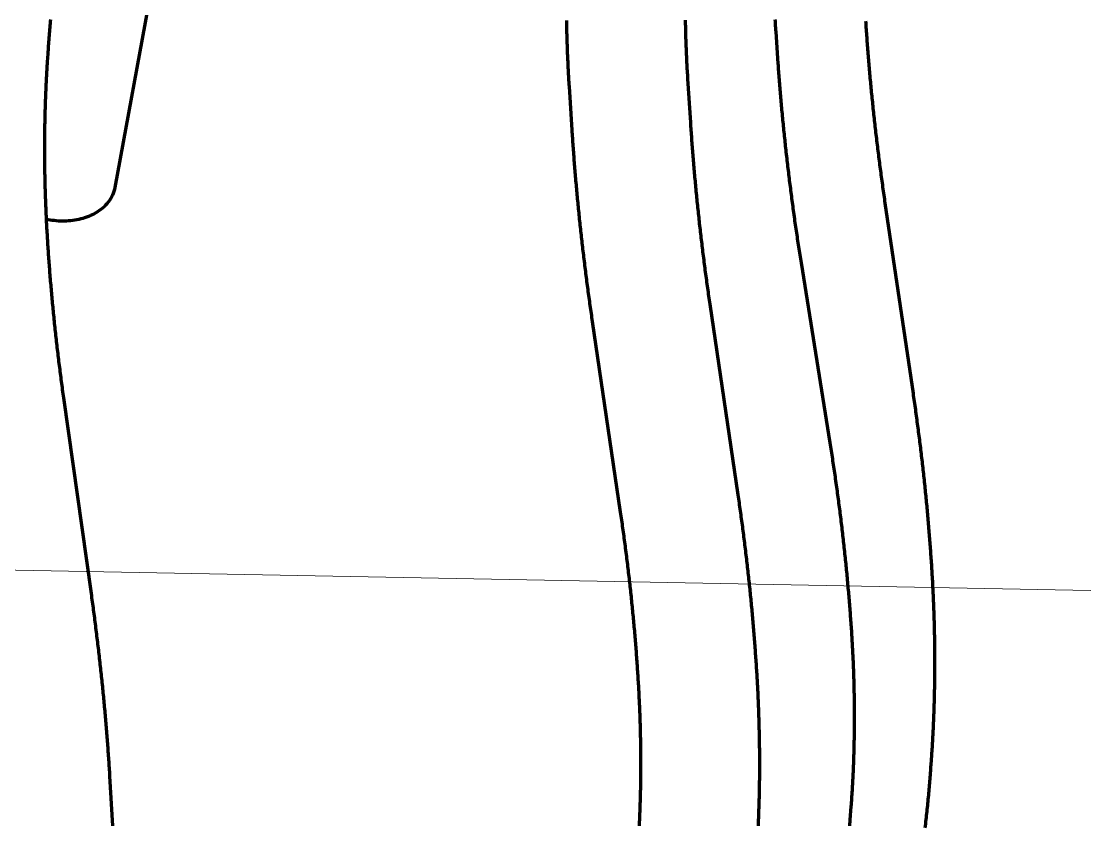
# Model space of a CAD drawing. Header units: millimetres. Extents: x 0 to 841, y 0 to 594.
# Drawn here: x 224.1 to 266.16, y 331.25 to 363.06 of the extents above; entities that cross this region are included whole.
import ezdxf

# ---------------------------------------------------------------- set-up
doc = ezdxf.new("R2010")
doc.units = ezdxf.units.MM
doc.layers.add('01-VISIBLE', color=7, linetype='CONTINUOUS', lineweight=70)
doc.layers.add('08-FINA', color=5, linetype='CONTINUOUS', lineweight=18)

msp = doc.modelspace()

# ---------------------------------------------------------------- linework, layer by layer
at = {"layer": '01-VISIBLE'}
for p, q in [((229.836, 367.548), (227.802, 356.491)), ((254.039, 361.394), (253.952, 362.641)), ((225.143, 361.769), (225.123, 361.462)), ((250.578, 359.061), (250.467, 360.787)), ((245.888, 358.76), (245.777, 360.485)), ((259.385, 348.338), (258.274, 355.872)), ((225.123, 354.474), (225.124, 354.467)), ((256.093, 346.396), (254.954, 353.512)), ((252.455, 344.337), (251.345, 351.871)), ((247.805, 343.652), (246.695, 351.185)), ((225.764, 348.178), (226.857, 340.429)), ((260.114, 341.487), (260.114, 341.494)), ((256.928, 339.196), (256.927, 339.203)), ((253.185, 337.487), (253.184, 337.494)), ((248.494, 337.185), (248.494, 337.192)), ((260.087, 333.659), (260.114, 334.042)), ((227.591, 333.217), (227.711, 331.252)), ((256.887, 331.483), (256.927, 332.008))]:
    msp.add_line(p, q, dxfattribs=at)
for points in [[(225.251, 363.138), (225.244, 363.058), (225.237, 362.977), (225.229, 362.897), (225.222, 362.816), (225.216, 362.736), (225.209, 362.655), (225.202, 362.575), (225.196, 362.494), (225.189, 362.414), (225.183, 362.333), (225.177, 362.252), (225.171, 362.172), (225.165, 362.091), (225.159, 362.011), (225.154, 361.93), (225.148, 361.849), (225.143, 361.769)], [(245.777, 360.485), (245.771, 360.567), (245.766, 360.648), (245.762, 360.73), (245.757, 360.811), (245.752, 360.893), (245.747, 360.975), (245.743, 361.056), (245.739, 361.138), (245.734, 361.219), (245.73, 361.301), (245.726, 361.382), (245.723, 361.464), (245.719, 361.546), (245.715, 361.627), (245.712, 361.709), (245.709, 361.791), (245.705, 361.872), (245.702, 361.954), (245.699, 362.036), (245.697, 362.117), (245.694, 362.199), (245.691, 362.281), (245.689, 362.362), (245.687, 362.444), (245.684, 362.526), (245.682, 362.607), (245.68, 362.689), (245.679, 362.771), (245.677, 362.852), (245.675, 362.934), (245.674, 363.016), (245.673, 363.097)], [(250.467, 360.787), (250.462, 360.867), (250.457, 360.947), (250.452, 361.027), (250.447, 361.107), (250.443, 361.187), (250.438, 361.267), (250.434, 361.347), (250.43, 361.427), (250.426, 361.507), (250.422, 361.587), (250.418, 361.668), (250.415, 361.748), (250.411, 361.828), (250.408, 361.908), (250.404, 361.988), (250.401, 362.068), (250.398, 362.148), (250.395, 362.229), (250.393, 362.309), (250.39, 362.389), (250.388, 362.469), (250.385, 362.549), (250.383, 362.63), (250.381, 362.71), (250.379, 362.79), (250.378, 362.87), (250.376, 362.95), (250.374, 363.031), (250.373, 363.111)], [(253.952, 362.641), (253.946, 362.722), (253.94, 362.804), (253.935, 362.885), (253.93, 362.967), (253.925, 363.048), (253.92, 363.129)], [(258.274, 355.872), (258.262, 355.951), (258.251, 356.031), (258.239, 356.11), (258.228, 356.19), (258.216, 356.269), (258.205, 356.349), (258.194, 356.428), (258.183, 356.508), (258.171, 356.588), (258.16, 356.667), (258.149, 356.747), (258.138, 356.826), (258.128, 356.906), (258.117, 356.986), (258.106, 357.065), (258.095, 357.145), (258.085, 357.225), (258.074, 357.304), (258.064, 357.384), (258.053, 357.464), (258.043, 357.543), (258.033, 357.623), (258.023, 357.703), (258.013, 357.783), (258.003, 357.862), (257.993, 357.942), (257.983, 358.022), (257.973, 358.102), (257.963, 358.181), (257.954, 358.261), (257.944, 358.341), (257.934, 358.421), (257.925, 358.501), (257.916, 358.58), (257.906, 358.66), (257.897, 358.74), (257.888, 358.82), (257.879, 358.9), (257.87, 358.98), (257.861, 359.059), (257.852, 359.139), (257.843, 359.219), (257.834, 359.299), (257.826, 359.379), (257.817, 359.459), (257.809, 359.539), (257.8, 359.619), (257.792, 359.699), (257.783, 359.779), (257.775, 359.859), (257.767, 359.939), (257.759, 360.018), (257.751, 360.098), (257.743, 360.178), (257.735, 360.258), (257.727, 360.338), (257.72, 360.418), (257.712, 360.498), (257.704, 360.578), (257.697, 360.658), (257.69, 360.738), (257.682, 360.818), (257.675, 360.899), (257.668, 360.979), (257.661, 361.059), (257.654, 361.139), (257.647, 361.219), (257.64, 361.299), (257.633, 361.379), (257.626, 361.459), (257.619, 361.539), (257.613, 361.619), (257.606, 361.699), (257.6, 361.779), (257.594, 361.859), (257.587, 361.94), (257.581, 362.02), (257.575, 362.1), (257.569, 362.18), (257.563, 362.26), (257.557, 362.34), (257.551, 362.42), (257.546, 362.501), (257.54, 362.581), (257.534, 362.661), (257.529, 362.741), (257.523, 362.821), (257.518, 362.902), (257.513, 362.982), (257.508, 363.062)], [(225.123, 361.462), (225.117, 361.381), (225.112, 361.301), (225.107, 361.221), (225.103, 361.141), (225.098, 361.061), (225.093, 360.98), (225.089, 360.9), (225.084, 360.82), (225.08, 360.739), (225.076, 360.659), (225.072, 360.579), (225.069, 360.499), (225.065, 360.418), (225.061, 360.338), (225.058, 360.258), (225.055, 360.177), (225.051, 360.097), (225.048, 360.017), (225.045, 359.937), (225.043, 359.856), (225.04, 359.776), (225.037, 359.696), (225.035, 359.615), (225.033, 359.535), (225.031, 359.454), (225.029, 359.374), (225.027, 359.294), (225.025, 359.213), (225.023, 359.133), (225.022, 359.053), (225.02, 358.972), (225.019, 358.892), (225.018, 358.812), (225.016, 358.731), (225.016, 358.651), (225.015, 358.571), (225.014, 358.49), (225.013, 358.41), (225.013, 358.329), (225.013, 358.249), (225.012, 358.169), (225.012, 358.088), (225.012, 358.008), (225.012, 357.928), (225.012, 357.847), (225.013, 357.767), (225.013, 357.686), (225.014, 357.606), (225.015, 357.526), (225.015, 357.445), (225.016, 357.365), (225.017, 357.285), (225.018, 357.204), (225.02, 357.124), (225.021, 357.043), (225.023, 356.963), (225.024, 356.883), (225.026, 356.802), (225.028, 356.722), (225.03, 356.642), (225.032, 356.561), (225.034, 356.481), (225.036, 356.401), (225.038, 356.32), (225.041, 356.24), (225.044, 356.16), (225.046, 356.079), (225.049, 355.999), (225.052, 355.919), (225.055, 355.838), (225.058, 355.758), (225.061, 355.678), (225.065, 355.597), (225.068, 355.517), (225.072, 355.437), (225.076, 355.357), (225.079, 355.276), (225.083, 355.196), (225.087, 355.116), (225.091, 355.035), (225.096, 354.955), (225.1, 354.875), (225.104, 354.795), (225.109, 354.714), (225.114, 354.634), (225.118, 354.554), (225.123, 354.474)], [(254.954, 353.512), (254.941, 353.591), (254.929, 353.67), (254.916, 353.749), (254.904, 353.828), (254.891, 353.908), (254.879, 353.987), (254.867, 354.066), (254.854, 354.145), (254.842, 354.225), (254.83, 354.304), (254.818, 354.383), (254.806, 354.462), (254.795, 354.542), (254.783, 354.621), (254.771, 354.7), (254.759, 354.78), (254.748, 354.859), (254.736, 354.938), (254.725, 355.018), (254.713, 355.097), (254.702, 355.177), (254.691, 355.256), (254.68, 355.335), (254.669, 355.415), (254.658, 355.494), (254.647, 355.574), (254.636, 355.653), (254.625, 355.732), (254.614, 355.812), (254.604, 355.891), (254.593, 355.971), (254.582, 356.05), (254.572, 356.13), (254.561, 356.209), (254.551, 356.289), (254.541, 356.368), (254.531, 356.448), (254.521, 356.527), (254.51, 356.607), (254.5, 356.686), (254.491, 356.766), (254.481, 356.846), (254.471, 356.925), (254.461, 357.005), (254.452, 357.084), (254.442, 357.164), (254.432, 357.244), (254.423, 357.323), (254.414, 357.403), (254.404, 357.483), (254.395, 357.562), (254.386, 357.642), (254.377, 357.721), (254.368, 357.801), (254.359, 357.881), (254.35, 357.961), (254.341, 358.04), (254.333, 358.12), (254.324, 358.2), (254.315, 358.279), (254.307, 358.359), (254.299, 358.439), (254.29, 358.519), (254.282, 358.598), (254.274, 358.678), (254.266, 358.758), (254.258, 358.838), (254.25, 358.917), (254.242, 358.997), (254.234, 359.077), (254.226, 359.157), (254.218, 359.237), (254.211, 359.316), (254.203, 359.396), (254.196, 359.476), (254.188, 359.556), (254.181, 359.636), (254.174, 359.716), (254.167, 359.795), (254.16, 359.875), (254.152, 359.955), (254.146, 360.035), (254.139, 360.115), (254.132, 360.195), (254.125, 360.275), (254.119, 360.355), (254.112, 360.435), (254.105, 360.514), (254.099, 360.594), (254.093, 360.674), (254.086, 360.754), (254.08, 360.834), (254.074, 360.914), (254.068, 360.994), (254.062, 361.074), (254.056, 361.154), (254.05, 361.234), (254.045, 361.314), (254.039, 361.394)], [(251.345, 351.871), (251.333, 351.95), (251.321, 352.03), (251.31, 352.109), (251.298, 352.189), (251.287, 352.268), (251.275, 352.348), (251.264, 352.428), (251.253, 352.507), (251.242, 352.587), (251.231, 352.666), (251.22, 352.746), (251.209, 352.826), (251.198, 352.905), (251.187, 352.985), (251.176, 353.064), (251.166, 353.144), (251.155, 353.224), (251.145, 353.303), (251.134, 353.383), (251.124, 353.463), (251.114, 353.543), (251.103, 353.622), (251.093, 353.702), (251.083, 353.782), (251.073, 353.861), (251.063, 353.941), (251.053, 354.021), (251.043, 354.101), (251.034, 354.181), (251.024, 354.26), (251.014, 354.34), (251.005, 354.42), (250.995, 354.5), (250.986, 354.58), (250.977, 354.659), (250.967, 354.739), (250.958, 354.819), (250.949, 354.899), (250.94, 354.979), (250.931, 355.059), (250.922, 355.138), (250.913, 355.218), (250.905, 355.298), (250.896, 355.378), (250.887, 355.458), (250.879, 355.538), (250.87, 355.618), (250.862, 355.698), (250.854, 355.778), (250.846, 355.858), (250.837, 355.938), (250.829, 356.018), (250.821, 356.098), (250.813, 356.178), (250.805, 356.258), (250.798, 356.338), (250.79, 356.418), (250.782, 356.498), (250.775, 356.578), (250.767, 356.658), (250.76, 356.738), (250.753, 356.818), (250.745, 356.898), (250.738, 356.978), (250.731, 357.058), (250.724, 357.138), (250.717, 357.218), (250.71, 357.298), (250.703, 357.378), (250.697, 357.458), (250.69, 357.538), (250.683, 357.618), (250.677, 357.698), (250.67, 357.779), (250.664, 357.859), (250.658, 357.939), (250.651, 358.019), (250.645, 358.099), (250.639, 358.179), (250.633, 358.259), (250.627, 358.339), (250.622, 358.42), (250.616, 358.5), (250.61, 358.58), (250.605, 358.66), (250.599, 358.74), (250.594, 358.821), (250.588, 358.901), (250.583, 358.981), (250.578, 359.061)], [(246.695, 351.185), (246.683, 351.265), (246.672, 351.344), (246.66, 351.423), (246.648, 351.503), (246.637, 351.582), (246.626, 351.662), (246.614, 351.741), (246.603, 351.82), (246.592, 351.9), (246.581, 351.979), (246.57, 352.059), (246.559, 352.138), (246.548, 352.218), (246.537, 352.297), (246.527, 352.377), (246.516, 352.456), (246.505, 352.536), (246.495, 352.615), (246.484, 352.695), (246.474, 352.774), (246.463, 352.854), (246.453, 352.933), (246.443, 353.013), (246.433, 353.092), (246.423, 353.172), (246.413, 353.251), (246.403, 353.331), (246.393, 353.411), (246.383, 353.49), (246.373, 353.57), (246.364, 353.649), (246.354, 353.729), (246.344, 353.809), (246.335, 353.888), (246.325, 353.968), (246.316, 354.048), (246.307, 354.127), (246.298, 354.207), (246.288, 354.287), (246.279, 354.366), (246.27, 354.446), (246.261, 354.526), (246.253, 354.605), (246.244, 354.685), (246.235, 354.765), (246.226, 354.845), (246.218, 354.924), (246.209, 355.004), (246.201, 355.084), (246.192, 355.164), (246.184, 355.243), (246.176, 355.323), (246.168, 355.403), (246.159, 355.483), (246.151, 355.563), (246.143, 355.642), (246.135, 355.722), (246.128, 355.802), (246.12, 355.882), (246.112, 355.962), (246.104, 356.042), (246.097, 356.121), (246.089, 356.201), (246.082, 356.281), (246.075, 356.361), (246.067, 356.441), (246.06, 356.521), (246.053, 356.601), (246.046, 356.68), (246.039, 356.76), (246.032, 356.84), (246.025, 356.92), (246.018, 357), (246.012, 357.08), (246.005, 357.16), (245.999, 357.24), (245.992, 357.32), (245.986, 357.4), (245.979, 357.48), (245.973, 357.56), (245.967, 357.64), (245.961, 357.72), (245.955, 357.8), (245.949, 357.88), (245.943, 357.96), (245.937, 358.04), (245.931, 358.12), (245.925, 358.2), (245.92, 358.28), (245.914, 358.36), (245.909, 358.44), (245.903, 358.52), (245.898, 358.6), (245.893, 358.68), (245.888, 358.76)], [(227.802, 356.491), (227.785, 356.412), (227.762, 356.334), (227.735, 356.257), (227.704, 356.183), (227.668, 356.11), (227.627, 356.04), (227.583, 355.972), (227.535, 355.907), (227.483, 355.844), (227.429, 355.785), (227.371, 355.728), (227.311, 355.674), (227.248, 355.623), (227.183, 355.574), (227.115, 355.529), (227.046, 355.486), (226.976, 355.447), (226.904, 355.41), (226.83, 355.376), (226.755, 355.344), (226.68, 355.315), (226.603, 355.289), (226.526, 355.265), (226.447, 355.244), (226.369, 355.225), (226.289, 355.209), (226.209, 355.195), (226.129, 355.183), (226.049, 355.174), (225.968, 355.167), (225.887, 355.162), (225.806, 355.159), (225.725, 355.159), (225.644, 355.16), (225.563, 355.164), (225.482, 355.17), (225.402, 355.178), (225.321, 355.188), (225.241, 355.2), (225.161, 355.214), (225.082, 355.23)], [(225.124, 354.467), (225.129, 354.387), (225.134, 354.307), (225.139, 354.227), (225.144, 354.147), (225.149, 354.067), (225.155, 353.988), (225.16, 353.908), (225.166, 353.828), (225.171, 353.748), (225.177, 353.668), (225.183, 353.588), (225.189, 353.508), (225.195, 353.429), (225.201, 353.349), (225.207, 353.269), (225.213, 353.189), (225.219, 353.109), (225.226, 353.03), (225.232, 352.95), (225.239, 352.87), (225.245, 352.79), (225.252, 352.711), (225.259, 352.631), (225.266, 352.551), (225.272, 352.471), (225.279, 352.392), (225.287, 352.312), (225.294, 352.232), (225.301, 352.152), (225.308, 352.073), (225.316, 351.993), (225.323, 351.913), (225.331, 351.834), (225.339, 351.754), (225.346, 351.674), (225.354, 351.595), (225.362, 351.515), (225.37, 351.435), (225.378, 351.356), (225.386, 351.276), (225.395, 351.196), (225.403, 351.117), (225.411, 351.037), (225.42, 350.958), (225.428, 350.878), (225.437, 350.799), (225.446, 350.719), (225.454, 350.639), (225.463, 350.56), (225.472, 350.48), (225.481, 350.401), (225.49, 350.321), (225.499, 350.242), (225.509, 350.162), (225.518, 350.083), (225.527, 350.003), (225.537, 349.924), (225.546, 349.844), (225.556, 349.765), (225.566, 349.685), (225.575, 349.606), (225.585, 349.527), (225.595, 349.447), (225.605, 349.368), (225.615, 349.288), (225.625, 349.209), (225.636, 349.13), (225.646, 349.05), (225.656, 348.971), (225.667, 348.891), (225.677, 348.812), (225.688, 348.733), (225.699, 348.653), (225.709, 348.574), (225.72, 348.495), (225.731, 348.415), (225.742, 348.336), (225.753, 348.257), (225.764, 348.178)], [(260.114, 341.494), (260.109, 341.574), (260.103, 341.654), (260.098, 341.734), (260.093, 341.814), (260.087, 341.894), (260.082, 341.974), (260.076, 342.053), (260.07, 342.133), (260.064, 342.213), (260.059, 342.293), (260.053, 342.373), (260.046, 342.453), (260.04, 342.532), (260.034, 342.612), (260.028, 342.692), (260.021, 342.772), (260.015, 342.852), (260.008, 342.931), (260.002, 343.011), (259.995, 343.091), (259.988, 343.171), (259.981, 343.25), (259.975, 343.33), (259.968, 343.41), (259.96, 343.49), (259.953, 343.569), (259.946, 343.649), (259.939, 343.729), (259.931, 343.809), (259.924, 343.888), (259.916, 343.968), (259.909, 344.048), (259.901, 344.127), (259.893, 344.207), (259.885, 344.287), (259.877, 344.366), (259.869, 344.446), (259.861, 344.526), (259.853, 344.605), (259.845, 344.685), (259.836, 344.764), (259.828, 344.844), (259.819, 344.924), (259.811, 345.003), (259.802, 345.083), (259.794, 345.162), (259.785, 345.242), (259.776, 345.322), (259.767, 345.401), (259.758, 345.481), (259.749, 345.56), (259.74, 345.64), (259.731, 345.719), (259.721, 345.799), (259.712, 345.878), (259.702, 345.958), (259.693, 346.037), (259.683, 346.117), (259.674, 346.196), (259.664, 346.276), (259.654, 346.355), (259.644, 346.434), (259.634, 346.514), (259.624, 346.593), (259.614, 346.673), (259.604, 346.752), (259.593, 346.831), (259.583, 346.911), (259.573, 346.99), (259.562, 347.07), (259.552, 347.149), (259.541, 347.228), (259.53, 347.308), (259.52, 347.387), (259.509, 347.466), (259.498, 347.545), (259.487, 347.625), (259.476, 347.704), (259.465, 347.783), (259.453, 347.863), (259.442, 347.942), (259.431, 348.021), (259.419, 348.1), (259.408, 348.179), (259.396, 348.259), (259.385, 348.338)], [(256.927, 339.203), (256.922, 339.283), (256.916, 339.364), (256.91, 339.444), (256.904, 339.524), (256.898, 339.605), (256.892, 339.685), (256.886, 339.765), (256.88, 339.845), (256.873, 339.926), (256.867, 340.006), (256.86, 340.086), (256.854, 340.166), (256.847, 340.246), (256.84, 340.327), (256.833, 340.407), (256.826, 340.487), (256.819, 340.567), (256.812, 340.647), (256.805, 340.727), (256.798, 340.808), (256.791, 340.888), (256.783, 340.968), (256.776, 341.048), (256.768, 341.128), (256.76, 341.208), (256.753, 341.288), (256.745, 341.369), (256.737, 341.449), (256.729, 341.529), (256.721, 341.609), (256.713, 341.689), (256.704, 341.769), (256.696, 341.849), (256.688, 341.929), (256.679, 342.009), (256.671, 342.089), (256.662, 342.169), (256.653, 342.249), (256.644, 342.329), (256.636, 342.409), (256.627, 342.489), (256.618, 342.569), (256.608, 342.649), (256.599, 342.729), (256.59, 342.809), (256.581, 342.889), (256.571, 342.969), (256.562, 343.049), (256.552, 343.129), (256.542, 343.209), (256.533, 343.288), (256.523, 343.368), (256.513, 343.448), (256.503, 343.528), (256.493, 343.608), (256.483, 343.688), (256.473, 343.768), (256.462, 343.847), (256.452, 343.927), (256.442, 344.007), (256.431, 344.087), (256.42, 344.167), (256.41, 344.246), (256.399, 344.326), (256.388, 344.406), (256.377, 344.486), (256.366, 344.565), (256.355, 344.645), (256.344, 344.725), (256.333, 344.804), (256.322, 344.884), (256.31, 344.964), (256.299, 345.044), (256.287, 345.123), (256.276, 345.203), (256.264, 345.282), (256.252, 345.362), (256.241, 345.442), (256.229, 345.521), (256.217, 345.601), (256.205, 345.68), (256.193, 345.76), (256.18, 345.84), (256.168, 345.919), (256.156, 345.999), (256.143, 346.078), (256.131, 346.158), (256.118, 346.237), (256.106, 346.317), (256.093, 346.396)], [(253.184, 337.494), (253.179, 337.573), (253.174, 337.653), (253.168, 337.733), (253.163, 337.813), (253.158, 337.893), (253.152, 337.973), (253.146, 338.053), (253.141, 338.133), (253.135, 338.212), (253.129, 338.292), (253.123, 338.372), (253.117, 338.452), (253.111, 338.532), (253.104, 338.611), (253.098, 338.691), (253.092, 338.771), (253.085, 338.851), (253.079, 338.931), (253.072, 339.01), (253.065, 339.09), (253.059, 339.17), (253.052, 339.25), (253.045, 339.329), (253.038, 339.409), (253.031, 339.489), (253.024, 339.569), (253.016, 339.648), (253.009, 339.728), (253.002, 339.808), (252.994, 339.887), (252.987, 339.967), (252.979, 340.047), (252.971, 340.126), (252.963, 340.206), (252.956, 340.286), (252.948, 340.365), (252.94, 340.445), (252.931, 340.525), (252.923, 340.604), (252.915, 340.684), (252.907, 340.764), (252.898, 340.843), (252.89, 340.923), (252.881, 341.002), (252.873, 341.082), (252.864, 341.162), (252.855, 341.241), (252.846, 341.321), (252.837, 341.4), (252.828, 341.48), (252.819, 341.559), (252.81, 341.639), (252.801, 341.718), (252.792, 341.798), (252.782, 341.877), (252.773, 341.957), (252.763, 342.036), (252.754, 342.116), (252.744, 342.195), (252.734, 342.275), (252.724, 342.354), (252.714, 342.434), (252.704, 342.513), (252.694, 342.592), (252.684, 342.672), (252.674, 342.751), (252.664, 342.831), (252.653, 342.91), (252.643, 342.989), (252.633, 343.069), (252.622, 343.148), (252.611, 343.227), (252.601, 343.307), (252.59, 343.386), (252.579, 343.465), (252.568, 343.545), (252.557, 343.624), (252.546, 343.703), (252.535, 343.782), (252.524, 343.862), (252.512, 343.941), (252.501, 344.02), (252.49, 344.099), (252.478, 344.179), (252.467, 344.258), (252.455, 344.337)], [(248.494, 337.192), (248.489, 337.272), (248.483, 337.352), (248.478, 337.432), (248.473, 337.512), (248.467, 337.592), (248.462, 337.672), (248.456, 337.752), (248.45, 337.832), (248.444, 337.912), (248.438, 337.992), (248.432, 338.072), (248.426, 338.152), (248.42, 338.232), (248.413, 338.312), (248.407, 338.392), (248.401, 338.472), (248.394, 338.552), (248.387, 338.632), (248.381, 338.712), (248.374, 338.792), (248.367, 338.872), (248.36, 338.952), (248.353, 339.032), (248.346, 339.112), (248.338, 339.192), (248.331, 339.272), (248.324, 339.351), (248.316, 339.431), (248.309, 339.511), (248.301, 339.591), (248.293, 339.671), (248.286, 339.751), (248.278, 339.831), (248.27, 339.91), (248.262, 339.99), (248.253, 340.07), (248.245, 340.15), (248.237, 340.23), (248.229, 340.309), (248.22, 340.389), (248.212, 340.469), (248.203, 340.549), (248.194, 340.628), (248.185, 340.708), (248.177, 340.788), (248.168, 340.868), (248.159, 340.947), (248.15, 341.027), (248.14, 341.107), (248.131, 341.186), (248.122, 341.266), (248.112, 341.346), (248.103, 341.425), (248.093, 341.505), (248.084, 341.585), (248.074, 341.664), (248.064, 341.744), (248.054, 341.824), (248.044, 341.903), (248.034, 341.983), (248.024, 342.062), (248.014, 342.142), (248.003, 342.221), (247.993, 342.301), (247.983, 342.381), (247.972, 342.46), (247.962, 342.54), (247.951, 342.619), (247.94, 342.699), (247.929, 342.778), (247.918, 342.858), (247.907, 342.937), (247.896, 343.016), (247.885, 343.096), (247.874, 343.175), (247.863, 343.255), (247.851, 343.334), (247.84, 343.414), (247.828, 343.493), (247.817, 343.572), (247.805, 343.652)], [(260.114, 334.042), (260.119, 334.122), (260.124, 334.202), (260.13, 334.282), (260.135, 334.362), (260.14, 334.442), (260.145, 334.522), (260.149, 334.602), (260.154, 334.682), (260.158, 334.762), (260.163, 334.842), (260.167, 334.922), (260.171, 335.002), (260.175, 335.082), (260.179, 335.162), (260.183, 335.242), (260.186, 335.322), (260.19, 335.402), (260.193, 335.482), (260.196, 335.562), (260.199, 335.642), (260.202, 335.722), (260.205, 335.802), (260.208, 335.882), (260.21, 335.962), (260.213, 336.042), (260.215, 336.123), (260.218, 336.203), (260.22, 336.283), (260.222, 336.363), (260.224, 336.443), (260.225, 336.523), (260.227, 336.603), (260.229, 336.683), (260.23, 336.763), (260.231, 336.843), (260.233, 336.923), (260.234, 337.004), (260.235, 337.084), (260.235, 337.164), (260.236, 337.244), (260.237, 337.324), (260.237, 337.404), (260.238, 337.484), (260.238, 337.564), (260.238, 337.645), (260.238, 337.725), (260.238, 337.805), (260.238, 337.885), (260.237, 337.965), (260.237, 338.045), (260.236, 338.125), (260.236, 338.205), (260.235, 338.285), (260.234, 338.366), (260.233, 338.446), (260.232, 338.526), (260.231, 338.606), (260.229, 338.686), (260.228, 338.766), (260.226, 338.846), (260.225, 338.926), (260.223, 339.006), (260.221, 339.086), (260.219, 339.167), (260.217, 339.247), (260.215, 339.327), (260.212, 339.407), (260.21, 339.487), (260.207, 339.567), (260.205, 339.647), (260.202, 339.727), (260.199, 339.807), (260.196, 339.887), (260.193, 339.967), (260.19, 340.047), (260.187, 340.127), (260.183, 340.207), (260.18, 340.288), (260.176, 340.368), (260.172, 340.448), (260.169, 340.528), (260.165, 340.608), (260.161, 340.688), (260.156, 340.768), (260.152, 340.848), (260.148, 340.928), (260.143, 341.008), (260.139, 341.088), (260.134, 341.168), (260.129, 341.248), (260.124, 341.328), (260.119, 341.408), (260.114, 341.487)], [(226.857, 340.429), (226.868, 340.349), (226.879, 340.269), (226.89, 340.189), (226.901, 340.11), (226.912, 340.03), (226.923, 339.95), (226.934, 339.87), (226.944, 339.79), (226.955, 339.71), (226.966, 339.631), (226.976, 339.551), (226.987, 339.471), (226.997, 339.391), (227.008, 339.311), (227.018, 339.231), (227.028, 339.151), (227.038, 339.071), (227.048, 338.991), (227.058, 338.911), (227.068, 338.831), (227.078, 338.751), (227.088, 338.671), (227.098, 338.591), (227.107, 338.511), (227.117, 338.431), (227.127, 338.351), (227.136, 338.271), (227.145, 338.191), (227.155, 338.111), (227.164, 338.031), (227.173, 337.951), (227.182, 337.871), (227.191, 337.791), (227.2, 337.711), (227.209, 337.631), (227.218, 337.551), (227.227, 337.471), (227.236, 337.391), (227.244, 337.311), (227.253, 337.231), (227.261, 337.151), (227.27, 337.07), (227.278, 336.99), (227.287, 336.91), (227.295, 336.83), (227.303, 336.75), (227.311, 336.67), (227.319, 336.59), (227.327, 336.509), (227.335, 336.429), (227.343, 336.349), (227.35, 336.269), (227.358, 336.189), (227.366, 336.108), (227.373, 336.028), (227.381, 335.948), (227.388, 335.868), (227.395, 335.787), (227.403, 335.707), (227.41, 335.627), (227.417, 335.547), (227.424, 335.466), (227.431, 335.386), (227.438, 335.306), (227.445, 335.226), (227.451, 335.145), (227.458, 335.065), (227.465, 334.985), (227.471, 334.904), (227.477, 334.824), (227.484, 334.744), (227.49, 334.664), (227.496, 334.583), (227.503, 334.503), (227.509, 334.423), (227.515, 334.342), (227.521, 334.262), (227.526, 334.181), (227.532, 334.101), (227.538, 334.021), (227.544, 333.94), (227.549, 333.86), (227.555, 333.78), (227.56, 333.699), (227.565, 333.619), (227.571, 333.538), (227.576, 333.458), (227.581, 333.378), (227.586, 333.297), (227.591, 333.217)], [(256.927, 332.008), (256.933, 332.088), (256.939, 332.169), (256.945, 332.25), (256.95, 332.33), (256.956, 332.411), (256.961, 332.492), (256.966, 332.572), (256.971, 332.653), (256.976, 332.734), (256.981, 332.814), (256.986, 332.895), (256.99, 332.976), (256.994, 333.056), (256.998, 333.137), (257.002, 333.218), (257.006, 333.299), (257.01, 333.379), (257.014, 333.46), (257.017, 333.541), (257.02, 333.622), (257.024, 333.703), (257.027, 333.783), (257.03, 333.864), (257.032, 333.945), (257.035, 334.026), (257.037, 334.106), (257.04, 334.187), (257.042, 334.268), (257.044, 334.349), (257.046, 334.43), (257.048, 334.511), (257.049, 334.591), (257.051, 334.672), (257.052, 334.753), (257.053, 334.834), (257.055, 334.915), (257.055, 334.996), (257.056, 335.076), (257.057, 335.157), (257.058, 335.238), (257.058, 335.319), (257.058, 335.4), (257.058, 335.481), (257.058, 335.561), (257.058, 335.642), (257.058, 335.723), (257.058, 335.804), (257.057, 335.885), (257.057, 335.966), (257.056, 336.046), (257.055, 336.127), (257.054, 336.208), (257.053, 336.289), (257.052, 336.37), (257.05, 336.451), (257.049, 336.531), (257.047, 336.612), (257.045, 336.693), (257.043, 336.774), (257.041, 336.855), (257.039, 336.936), (257.037, 337.016), (257.034, 337.097), (257.032, 337.178), (257.029, 337.259), (257.026, 337.34), (257.023, 337.42), (257.02, 337.501), (257.017, 337.582), (257.014, 337.663), (257.01, 337.743), (257.007, 337.824), (257.003, 337.905), (256.999, 337.986), (256.995, 338.066), (256.991, 338.147), (256.987, 338.228), (256.983, 338.309), (256.978, 338.389), (256.974, 338.47), (256.969, 338.551), (256.965, 338.631), (256.96, 338.712), (256.955, 338.793), (256.95, 338.874), (256.944, 338.954), (256.939, 339.035), (256.933, 339.116), (256.928, 339.196)], [(253.253, 331.241), (253.256, 331.321), (253.26, 331.401), (253.263, 331.481), (253.267, 331.561), (253.27, 331.641), (253.273, 331.721), (253.275, 331.801), (253.278, 331.881), (253.281, 331.962), (253.283, 332.042), (253.286, 332.122), (253.288, 332.202), (253.29, 332.282), (253.292, 332.362), (253.294, 332.442), (253.296, 332.522), (253.297, 332.602), (253.299, 332.682), (253.3, 332.762), (253.302, 332.843), (253.303, 332.923), (253.304, 333.003), (253.305, 333.083), (253.306, 333.163), (253.306, 333.243), (253.307, 333.323), (253.308, 333.403), (253.308, 333.483), (253.308, 333.564), (253.308, 333.644), (253.308, 333.724), (253.308, 333.804), (253.308, 333.884), (253.308, 333.964), (253.307, 334.044), (253.307, 334.124), (253.306, 334.204), (253.305, 334.285), (253.304, 334.365), (253.303, 334.445), (253.302, 334.525), (253.301, 334.605), (253.3, 334.685), (253.298, 334.765), (253.297, 334.845), (253.295, 334.925), (253.293, 335.006), (253.291, 335.086), (253.289, 335.166), (253.287, 335.246), (253.285, 335.326), (253.283, 335.406), (253.28, 335.486), (253.278, 335.566), (253.275, 335.646), (253.272, 335.726), (253.27, 335.806), (253.267, 335.886), (253.263, 335.966), (253.26, 336.047), (253.257, 336.127), (253.254, 336.207), (253.25, 336.287), (253.246, 336.367), (253.243, 336.447), (253.239, 336.527), (253.235, 336.607), (253.231, 336.687), (253.227, 336.767), (253.222, 336.847), (253.218, 336.927), (253.214, 337.007), (253.209, 337.087), (253.204, 337.167), (253.2, 337.247), (253.195, 337.327), (253.19, 337.407), (253.185, 337.487)], [(248.548, 331.248), (248.552, 331.328), (248.556, 331.409), (248.559, 331.489), (248.563, 331.569), (248.566, 331.649), (248.569, 331.729), (248.573, 331.81), (248.576, 331.89), (248.578, 331.97), (248.581, 332.05), (248.584, 332.13), (248.586, 332.211), (248.589, 332.291), (248.591, 332.371), (248.593, 332.451), (248.595, 332.532), (248.597, 332.612), (248.598, 332.692), (248.6, 332.772), (248.601, 332.853), (248.603, 332.933), (248.604, 333.013), (248.605, 333.094), (248.606, 333.174), (248.606, 333.254), (248.607, 333.334), (248.608, 333.415), (248.608, 333.495), (248.608, 333.575), (248.608, 333.655), (248.608, 333.736), (248.608, 333.816), (248.608, 333.896), (248.608, 333.977), (248.607, 334.057), (248.607, 334.137), (248.606, 334.217), (248.605, 334.298), (248.604, 334.378), (248.603, 334.458), (248.602, 334.539), (248.6, 334.619), (248.599, 334.699), (248.597, 334.779), (248.595, 334.86), (248.594, 334.94), (248.592, 335.02), (248.59, 335.1), (248.587, 335.181), (248.585, 335.261), (248.583, 335.341), (248.58, 335.421), (248.577, 335.502), (248.575, 335.582), (248.572, 335.662), (248.569, 335.742), (248.565, 335.822), (248.562, 335.903), (248.559, 335.983), (248.555, 336.063), (248.552, 336.143), (248.548, 336.223), (248.544, 336.304), (248.54, 336.384), (248.536, 336.464), (248.532, 336.544), (248.528, 336.624), (248.523, 336.704), (248.519, 336.785), (248.514, 336.865), (248.509, 336.945), (248.504, 337.025), (248.499, 337.105), (248.494, 337.185)], [(259.856, 331.173), (259.866, 331.253), (259.875, 331.333), (259.884, 331.413), (259.893, 331.493), (259.902, 331.573), (259.91, 331.653), (259.919, 331.733), (259.927, 331.814), (259.935, 331.894), (259.944, 331.974), (259.952, 332.054), (259.96, 332.134), (259.967, 332.214), (259.975, 332.294), (259.983, 332.375), (259.99, 332.455), (259.997, 332.535), (260.004, 332.615), (260.012, 332.695), (260.018, 332.776), (260.025, 332.856), (260.032, 332.936), (260.039, 333.016), (260.045, 333.097), (260.051, 333.177), (260.058, 333.257), (260.064, 333.338), (260.07, 333.418), (260.076, 333.498), (260.081, 333.579), (260.087, 333.659)], [(256.868, 331.243), (256.874, 331.323), (256.881, 331.403), (256.887, 331.483)]]:
    msp.add_lwpolyline(points, dxfattribs=at)
at = {"layer": '08-FINA'}
msp.add_line((51.499, 344.615), (311.718, 339.697), dxfattribs=at)

doc.saveas('drawing.dxf')
